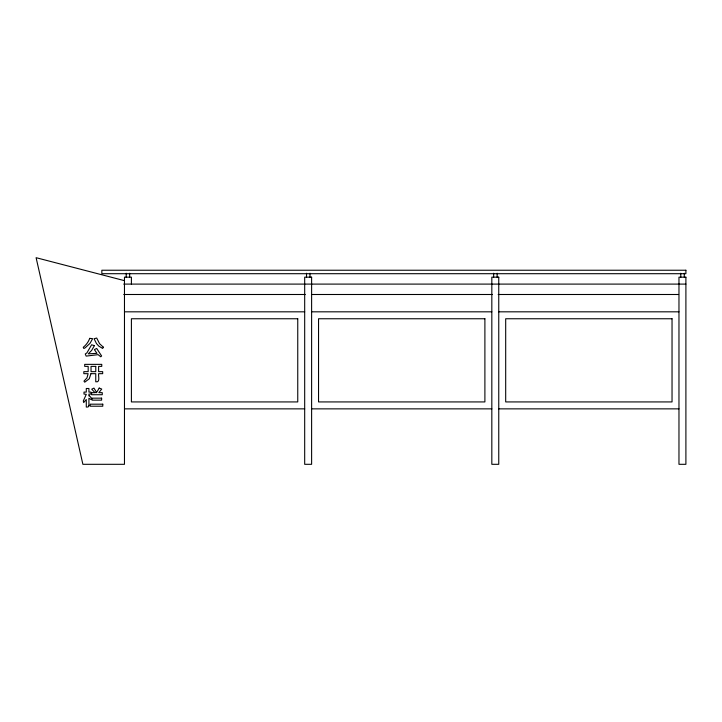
<?xml version="1.0" encoding="UTF-8"?>
<svg xmlns="http://www.w3.org/2000/svg" width="722" height="722" viewBox="0 0 722 722"><rect width="100%" height="100%" fill="white"/><g stroke="black" fill="none" stroke-linecap="round" stroke-linejoin="round"><path stroke-width="1.08" d="M123.733 284.098L311.615 284.098M312.075 284.098L678.608 284.098M678.969 284.098L685.9 284.098M123.733 294.495L305.307 294.495M312.075 294.495L492.521 294.495M498.162 294.495L678.608 294.495M124.473 311.823L304.684 311.823M311.615 311.823L491.826 311.823M498.758 311.823L678.969 311.823M124.473 408.86L304.684 408.86M311.615 408.86L491.826 408.86M498.758 408.86L678.969 408.86M124.473 280.659L36.1 257.691L82.886 464.309L124.473 464.309L124.473 277.167L131.404 277.167L131.404 284.098M684.266 273.232L684.266 277.167M680.801 273.232L680.801 277.167M497.124 273.232L497.124 277.167M493.658 273.232L493.658 277.167M309.982 273.232L309.982 277.167M306.516 273.232L306.516 277.167M129.671 273.232L129.671 277.167M126.206 273.232L126.206 277.167M90.954 373.671L89.257 378.779L84.736 382.182L83.969 381.126L86.974 377.913L88.111 373.671L83.824 373.671L83.824 371.659L88.174 371.659L88.174 366.379L84.7 366.379L84.7 364.366L101.766 364.366L101.766 366.379L98.616 366.379L98.616 371.659L102.677 371.659L102.677 373.671L98.616 373.671C98.147 376.117 100.538 382.804 95.755 381.803L95.755 373.671L90.954 373.671M88.923 405.746L88.093 406.982L86.288 407.064L86.288 399.51L83.68 402.569L83.31 400.918L86.288 394.329L83.996 394.086L83.996 392.091L86.288 392.091L86.288 388.49L88.923 388.49L88.923 392.091L90.954 392.091L90.954 394.086L88.923 394.086L88.923 395.963L89.402 395.638L91.82 398.634L91.134 399.573L88.923 398.246L88.923 405.746M89.79 338.338L88.544 341.001A21.2 21.2 0 0 1 83.247 347.291L83.869 348.491L85.277 347.733L90.024 343.329L92.633 338.69L89.79 338.338M94.411 345.63L91.613 350.459L88.283 353.852L96.983 353.338L94.365 349.61L96.685 348.446L101.621 355.964L100.746 356.794L98.12 354.655L86.171 356.108L85.259 353.979L86.875 352.923L91.595 344.8L94.411 345.63M103.336 347.183L102.677 348.446L98.779 346.109L96.495 343.591L94.077 338.735L96.712 338.049L99.546 343.645L103.336 347.183M99.194 388.075L96.477 392.651L95.8 392.651L96.378 392.118L93.95 388.093L91.739 389.176L94.97 392.651L91.658 392.651L91.658 394.726L102.262 394.726L102.262 392.651L98.824 392.651L101.739 389.068L99.194 388.075M685.9 270.236L101.847 270.236L101.847 273.701L685.9 273.701L685.9 270.236M311.615 277.167L304.684 277.167L304.684 464.309L311.615 464.309L311.615 277.167M498.758 277.167L491.826 277.167L491.826 464.309L498.758 464.309L498.758 277.167M685.9 277.167L678.969 277.167L678.969 464.309L685.9 464.309L685.9 277.167M297.753 318.754L131.404 318.754L131.404 401.928L297.753 401.928L297.753 318.754M484.895 318.754L318.546 318.754L318.546 401.928L484.895 401.928L484.895 318.754M672.038 318.754L505.689 318.754L505.689 401.928L672.038 401.928L672.038 318.754M95.755 366.379L91.035 366.379L91.035 371.659L95.755 371.659L95.755 366.379M101.621 398.165L92.073 398.165L92.073 400.15L101.621 400.15L101.621 398.165M102.777 404.185L90.25 404.185L90.25 406.215L102.777 406.215L102.777 404.185"/></g></svg>
